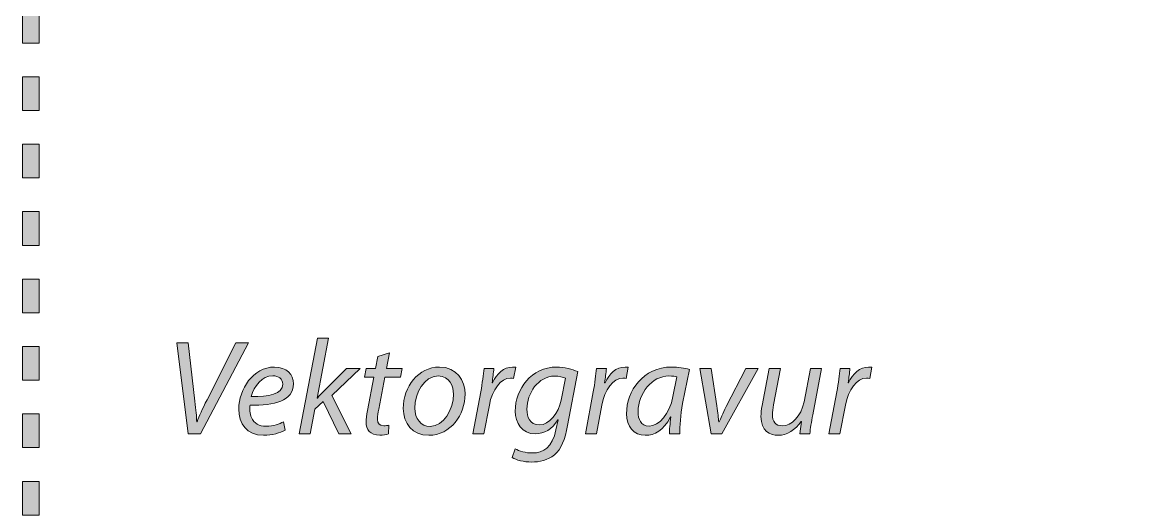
# Model space of a CAD drawing. Header units: inches. Extents: x 0 to 395, y 0 to 191.
# Drawn here: x 197.7 to 244.42, y 95.62 to 116.02 of the extents above; entities that cross this region are included whole.
import ezdxf

# ---------------------------------------------------------------- set-up
doc = ezdxf.new("R2010")
doc.units = ezdxf.units.IN
doc.header["$MEASUREMENT"] = 0
doc.layers.add('Template', color=7, linetype='Continuous')

# ---------------------------------------------------------------- blocks, each defined once
blk = doc.blocks.new('block 12')
at = {"layer": 'Template', "true_color": 0xf6921e}
h = blk.add_hatch(color=30, dxfattribs=at)
h.dxf.hatch_style = 2
edge = h.paths.add_edge_path()
edge.add_spline(control_points=[(209.288, 98.798), (209.288, 98.798), (210.051, 102.808), (210.051, 102.808), (210.051, 102.808), (210.519, 102.808), (210.519, 102.808), (210.519, 102.808), (210.039, 100.295), (210.039, 100.295), (210.039, 100.295), (210.051, 100.295), (210.051, 100.295), (210.129, 100.391), (210.231, 100.498), (210.304, 100.572), (210.304, 100.572), (211.265, 101.531), (211.265, 101.531), (211.265, 101.531), (211.846, 101.531), (211.846, 101.531), (211.846, 101.531), (210.655, 100.408), (210.655, 100.408), (210.655, 100.408), (211.468, 98.798), (211.468, 98.798), (211.468, 98.798), (210.954, 98.798), (210.954, 98.798), (210.954, 98.798), (210.293, 100.148), (210.293, 100.148), (210.293, 100.148), (209.949, 99.837), (209.949, 99.837), (209.949, 99.837), (209.751, 98.798), (209.751, 98.798), (209.751, 98.798), (209.288, 98.798), (209.288, 98.798)], knot_values=[0, 0, 0, 0, 1, 1, 1, 2, 2, 2, 3, 3, 3, 4, 4, 4, 5, 5, 5, 6, 6, 6, 7, 7, 7, 8, 8, 8, 9, 9, 9, 10, 10, 10, 11, 11, 11, 12, 12, 12, 13, 13, 13, 14, 14, 14, 14], degree=3, periodic=1)
h = blk.add_hatch(color=30, dxfattribs=at)
h.dxf.hatch_style = 2
edge = h.paths.add_edge_path()
edge.add_spline(control_points=[(204.643, 98.798), (204.643, 98.798), (204.174, 102.604), (204.174, 102.604), (204.174, 102.604), (204.649, 102.604), (204.649, 102.604), (204.649, 102.604), (204.925, 100.165), (204.925, 100.165), (204.97, 99.775), (204.993, 99.555), (204.999, 99.307), (204.999, 99.307), (205.016, 99.307), (205.016, 99.307), (205.112, 99.544), (205.224, 99.826), (205.433, 100.227), (205.433, 100.227), (206.642, 102.604), (206.642, 102.604), (206.642, 102.604), (207.161, 102.604), (207.161, 102.604), (207.161, 102.604), (205.157, 98.798), (205.157, 98.798), (205.157, 98.798), (204.643, 98.798), (204.643, 98.798)], knot_values=[0, 0, 0, 0, 1, 1, 1, 2, 2, 2, 3, 3, 3, 4, 4, 4, 5, 5, 5, 6, 6, 6, 7, 7, 7, 8, 8, 8, 9, 9, 9, 10, 10, 10, 10], degree=3, periodic=1)
h = blk.add_hatch(color=30, dxfattribs=at)
h.dxf.hatch_style = 2
edge = h.paths.add_edge_path()
edge.add_spline(control_points=[(213.07, 102.186), (213.07, 102.186), (212.946, 101.531), (212.946, 101.531), (212.946, 101.531), (213.601, 101.531), (213.601, 101.531), (213.601, 101.531), (213.527, 101.165), (213.527, 101.165), (213.527, 101.165), (212.872, 101.165), (212.872, 101.165), (212.872, 101.165), (212.624, 99.837), (212.624, 99.837), (212.59, 99.685), (212.568, 99.544), (212.568, 99.403), (212.568, 99.239), (212.646, 99.137), (212.827, 99.137), (212.912, 99.137), (212.985, 99.143), (213.047, 99.16), (213.047, 99.16), (213.025, 98.793), (213.025, 98.793), (212.94, 98.759), (212.799, 98.742), (212.663, 98.742), (212.251, 98.742), (212.088, 98.99), (212.088, 99.273), (212.088, 99.431), (212.11, 99.583), (212.15, 99.781), (212.15, 99.781), (212.415, 101.165), (212.415, 101.165), (212.415, 101.165), (212.025, 101.165), (212.025, 101.165), (212.025, 101.165), (212.093, 101.531), (212.093, 101.531), (212.093, 101.531), (212.483, 101.531), (212.483, 101.531), (212.483, 101.531), (212.579, 102.04), (212.579, 102.04), (212.579, 102.04), (213.07, 102.186), (213.07, 102.186)], knot_values=[0, 0, 0, 0, 1, 1, 1, 2, 2, 2, 3, 3, 3, 4, 4, 4, 5, 5, 5, 6, 6, 6, 7, 7, 7, 8, 8, 8, 9, 9, 9, 10, 10, 10, 11, 11, 11, 12, 12, 12, 13, 13, 13, 14, 14, 14, 15, 15, 15, 16, 16, 16, 17, 17, 17, 18, 18, 18, 18], degree=3, periodic=1)
h = blk.add_hatch(color=30, dxfattribs=at)
h.dxf.hatch_style = 2
edge = h.paths.add_edge_path()
edge.add_spline(control_points=[(208.702, 98.951), (208.499, 98.838), (208.165, 98.736), (207.799, 98.736), (207.076, 98.736), (206.759, 99.233), (206.759, 99.837), (206.759, 100.662), (207.369, 101.593), (208.25, 101.593), (208.77, 101.593), (209.052, 101.283), (209.052, 100.888), (209.052, 100.171), (208.245, 99.984), (207.234, 100.001), (207.211, 99.883), (207.228, 99.628), (207.29, 99.482), (207.397, 99.233), (207.618, 99.115), (207.9, 99.115), (208.222, 99.115), (208.465, 99.211), (208.634, 99.301), (208.634, 99.301), (208.702, 98.951), (208.702, 98.951)], knot_values=[0, 0, 0, 0, 1, 1, 1, 2, 2, 2, 3, 3, 3, 4, 4, 4, 5, 5, 5, 6, 6, 6, 7, 7, 7, 8, 8, 8, 9, 9, 9, 9], degree=3, periodic=1)
edge = h.paths.add_edge_path()
edge.add_spline(control_points=[(208.182, 101.227), (207.736, 101.227), (207.403, 100.792), (207.284, 100.363), (208.024, 100.351), (208.6, 100.453), (208.6, 100.882), (208.6, 101.102), (208.431, 101.227), (208.182, 101.227)], knot_values=[0, 0, 0, 0, 1, 1, 1, 2, 2, 2, 3, 3, 3, 3], degree=3, periodic=1)
h = blk.add_hatch(color=30, dxfattribs=at)
h.dxf.hatch_style = 2
edge = h.paths.add_edge_path()
edge.add_spline(control_points=[(216.232, 100.459), (216.232, 99.611), (215.633, 98.736), (214.712, 98.736), (214.029, 98.736), (213.646, 99.245), (213.646, 99.86), (213.646, 100.764), (214.272, 101.593), (215.159, 101.593), (215.899, 101.593), (216.232, 101.035), (216.232, 100.459)], knot_values=[0, 0, 0, 0, 1, 1, 1, 2, 2, 2, 3, 3, 3, 4, 4, 4, 4], degree=3, periodic=1)
edge = h.paths.add_edge_path()
edge.add_spline(control_points=[(214.131, 99.877), (214.131, 99.431), (214.379, 99.109), (214.775, 99.109), (215.328, 99.109), (215.746, 99.821), (215.746, 100.459), (215.746, 100.775), (215.599, 101.221), (215.108, 101.221), (214.521, 101.221), (214.131, 100.504), (214.131, 99.877)], knot_values=[0, 0, 0, 0, 1, 1, 1, 2, 2, 2, 3, 3, 3, 4, 4, 4, 4], degree=3, periodic=1)
h = blk.add_hatch(color=30, dxfattribs=at)
h.dxf.hatch_style = 2
edge = h.paths.add_edge_path()
edge.add_spline(control_points=[(216.558, 98.798), (216.558, 98.798), (216.891, 100.56), (216.891, 100.56), (216.953, 100.916), (216.998, 101.277), (217.027, 101.531), (217.027, 101.531), (217.439, 101.531), (217.439, 101.531), (217.416, 101.34), (217.393, 101.147), (217.365, 100.939), (217.365, 100.939), (217.382, 100.939), (217.382, 100.939), (217.557, 101.311), (217.851, 101.593), (218.218, 101.593), (218.263, 101.593), (218.314, 101.588), (218.354, 101.582), (218.354, 101.582), (218.263, 101.119), (218.263, 101.119), (218.229, 101.125), (218.184, 101.13), (218.133, 101.13), (217.727, 101.13), (217.365, 100.639), (217.247, 100.001), (217.247, 100.001), (217.021, 98.798), (217.021, 98.798), (217.021, 98.798), (216.558, 98.798), (216.558, 98.798)], knot_values=[0, 0, 0, 0, 1, 1, 1, 2, 2, 2, 3, 3, 3, 4, 4, 4, 5, 5, 5, 6, 6, 6, 7, 7, 7, 8, 8, 8, 9, 9, 9, 10, 10, 10, 11, 11, 11, 12, 12, 12, 12], degree=3, periodic=1)
h = blk.add_hatch(color=30, dxfattribs=at)
h.dxf.hatch_style = 2
edge = h.paths.add_edge_path()
edge.add_spline(control_points=[(218.33, 98.177), (218.494, 98.07), (218.77, 97.997), (219.053, 97.997), (219.516, 97.997), (219.877, 98.228), (220.036, 98.968), (220.036, 98.968), (220.126, 99.38), (220.126, 99.38), (220.126, 99.38), (220.114, 99.38), (220.114, 99.38), (219.872, 98.99), (219.538, 98.798), (219.166, 98.798), (218.612, 98.798), (218.33, 99.261), (218.33, 99.747), (218.33, 100.673), (219.008, 101.593), (220.064, 101.593), (220.38, 101.593), (220.73, 101.503), (220.945, 101.402), (220.945, 101.402), (220.521, 99.143), (220.521, 99.143), (220.414, 98.561), (220.256, 98.166), (219.973, 97.918), (219.696, 97.686), (219.33, 97.618), (219.019, 97.618), (218.686, 97.618), (218.37, 97.697), (218.2, 97.81), (218.2, 97.81), (218.33, 98.177), (218.33, 98.177)], knot_values=[0, 0, 0, 0, 1, 1, 1, 2, 2, 2, 3, 3, 3, 4, 4, 4, 5, 5, 5, 6, 6, 6, 7, 7, 7, 8, 8, 8, 9, 9, 9, 10, 10, 10, 11, 11, 11, 12, 12, 12, 13, 13, 13, 13], degree=3, periodic=1)
edge = h.paths.add_edge_path()
edge.add_spline(control_points=[(220.431, 101.125), (220.34, 101.165), (220.171, 101.215), (219.979, 101.215), (219.296, 101.215), (218.821, 100.498), (218.821, 99.826), (218.816, 99.521), (218.929, 99.171), (219.346, 99.171), (219.747, 99.171), (220.154, 99.679), (220.256, 100.21), (220.256, 100.21), (220.431, 101.125), (220.431, 101.125)], knot_values=[0, 0, 0, 0, 1, 1, 1, 2, 2, 2, 3, 3, 3, 4, 4, 4, 5, 5, 5, 5], degree=3, periodic=1)
h = blk.add_hatch(color=30, dxfattribs=at)
h.dxf.hatch_style = 2
edge = h.paths.add_edge_path()
edge.add_spline(control_points=[(221.265, 98.798), (221.265, 98.798), (221.598, 100.56), (221.598, 100.56), (221.661, 100.916), (221.706, 101.277), (221.734, 101.531), (221.734, 101.531), (222.146, 101.531), (222.146, 101.531), (222.124, 101.34), (222.101, 101.147), (222.073, 100.939), (222.073, 100.939), (222.089, 100.939), (222.089, 100.939), (222.264, 101.311), (222.558, 101.593), (222.925, 101.593), (222.97, 101.593), (223.021, 101.588), (223.061, 101.582), (223.061, 101.582), (222.97, 101.119), (222.97, 101.119), (222.937, 101.125), (222.891, 101.13), (222.84, 101.13), (222.434, 101.13), (222.073, 100.639), (221.954, 100.001), (221.954, 100.001), (221.728, 98.798), (221.728, 98.798), (221.728, 98.798), (221.265, 98.798), (221.265, 98.798)], knot_values=[0, 0, 0, 0, 1, 1, 1, 2, 2, 2, 3, 3, 3, 4, 4, 4, 5, 5, 5, 6, 6, 6, 7, 7, 7, 8, 8, 8, 9, 9, 9, 10, 10, 10, 11, 11, 11, 12, 12, 12, 12], degree=3, periodic=1)
h = blk.add_hatch(color=30, dxfattribs=at)
h.dxf.hatch_style = 2
edge = h.paths.add_edge_path()
edge.add_spline(control_points=[(224.782, 98.798), (224.782, 98.962), (224.81, 99.222), (224.844, 99.504), (224.844, 99.504), (224.833, 99.504), (224.833, 99.504), (224.54, 98.934), (224.161, 98.736), (223.771, 98.736), (223.286, 98.736), (222.987, 99.12), (222.987, 99.64), (222.987, 100.594), (223.687, 101.593), (224.878, 101.593), (225.144, 101.593), (225.426, 101.548), (225.618, 101.492), (225.618, 101.492), (225.336, 100.063), (225.336, 100.063), (225.245, 99.589), (225.211, 99.103), (225.223, 98.798), (225.223, 98.798), (224.782, 98.798), (224.782, 98.798)], knot_values=[0, 0, 0, 0, 1, 1, 1, 2, 2, 2, 3, 3, 3, 4, 4, 4, 5, 5, 5, 6, 6, 6, 7, 7, 7, 8, 8, 8, 9, 9, 9, 9], degree=3, periodic=1)
edge = h.paths.add_edge_path()
edge.add_spline(control_points=[(225.087, 101.181), (225.025, 101.204), (224.923, 101.221), (224.765, 101.221), (224.054, 101.221), (223.472, 100.487), (223.472, 99.724), (223.472, 99.42), (223.579, 99.12), (223.941, 99.12), (224.331, 99.12), (224.794, 99.628), (224.929, 100.357), (224.929, 100.357), (225.087, 101.181), (225.087, 101.181)], knot_values=[0, 0, 0, 0, 1, 1, 1, 2, 2, 2, 3, 3, 3, 4, 4, 4, 5, 5, 5, 5], degree=3, periodic=1)
h = blk.add_hatch(color=30, dxfattribs=at)
h.dxf.hatch_style = 2
edge = h.paths.add_edge_path()
edge.add_spline(control_points=[(226.526, 101.531), (226.526, 101.531), (226.763, 99.973), (226.763, 99.973), (226.802, 99.662), (226.842, 99.453), (226.847, 99.301), (226.847, 99.301), (226.865, 99.301), (226.865, 99.301), (226.927, 99.448), (227, 99.628), (227.158, 99.939), (227.158, 99.939), (227.988, 101.531), (227.988, 101.531), (227.988, 101.531), (228.502, 101.531), (228.502, 101.531), (228.502, 101.531), (226.983, 98.798), (226.983, 98.798), (226.983, 98.798), (226.526, 98.798), (226.526, 98.798), (226.526, 98.798), (226.051, 101.531), (226.051, 101.531), (226.051, 101.531), (226.526, 101.531), (226.526, 101.531)], knot_values=[0, 0, 0, 0, 1, 1, 1, 2, 2, 2, 3, 3, 3, 4, 4, 4, 5, 5, 5, 6, 6, 6, 7, 7, 7, 8, 8, 8, 9, 9, 9, 10, 10, 10, 10], degree=3, periodic=1)
h = blk.add_hatch(color=30, dxfattribs=at)
h.dxf.hatch_style = 2
edge = h.paths.add_edge_path()
edge.add_spline(control_points=[(231.149, 101.531), (231.149, 101.531), (230.782, 99.595), (230.782, 99.595), (230.72, 99.29), (230.686, 99.024), (230.658, 98.798), (230.658, 98.798), (230.24, 98.798), (230.24, 98.798), (230.24, 98.798), (230.308, 99.312), (230.308, 99.312), (230.308, 99.312), (230.297, 99.312), (230.297, 99.312), (230.054, 98.957), (229.698, 98.736), (229.337, 98.736), (228.987, 98.736), (228.614, 98.906), (228.614, 99.527), (228.614, 99.657), (228.631, 99.809), (228.665, 99.99), (228.665, 99.99), (228.964, 101.531), (228.964, 101.531), (228.964, 101.531), (229.427, 101.531), (229.427, 101.531), (229.427, 101.531), (229.139, 100.007), (229.139, 100.007), (229.111, 99.854), (229.094, 99.724), (229.094, 99.606), (229.094, 99.323), (229.207, 99.132), (229.529, 99.132), (229.868, 99.132), (230.303, 99.533), (230.416, 100.131), (230.416, 100.131), (230.681, 101.531), (230.681, 101.531), (230.681, 101.531), (231.149, 101.531), (231.149, 101.531)], knot_values=[0, 0, 0, 0, 1, 1, 1, 2, 2, 2, 3, 3, 3, 4, 4, 4, 5, 5, 5, 6, 6, 6, 7, 7, 7, 8, 8, 8, 9, 9, 9, 10, 10, 10, 11, 11, 11, 12, 12, 12, 13, 13, 13, 14, 14, 14, 15, 15, 15, 16, 16, 16, 16], degree=3, periodic=1)
h = blk.add_hatch(color=30, dxfattribs=at)
h.dxf.hatch_style = 2
edge = h.paths.add_edge_path()
edge.add_spline(control_points=[(231.459, 98.798), (231.459, 98.798), (231.792, 100.56), (231.792, 100.56), (231.854, 100.916), (231.899, 101.277), (231.928, 101.531), (231.928, 101.531), (232.34, 101.531), (232.34, 101.531), (232.317, 101.34), (232.295, 101.147), (232.266, 100.939), (232.266, 100.939), (232.283, 100.939), (232.283, 100.939), (232.458, 101.311), (232.752, 101.593), (233.119, 101.593), (233.164, 101.593), (233.215, 101.588), (233.255, 101.582), (233.255, 101.582), (233.164, 101.119), (233.164, 101.119), (233.13, 101.125), (233.085, 101.13), (233.034, 101.13), (232.628, 101.13), (232.266, 100.639), (232.148, 100.001), (232.148, 100.001), (231.922, 98.798), (231.922, 98.798), (231.922, 98.798), (231.459, 98.798), (231.459, 98.798)], knot_values=[0, 0, 0, 0, 1, 1, 1, 2, 2, 2, 3, 3, 3, 4, 4, 4, 5, 5, 5, 6, 6, 6, 7, 7, 7, 8, 8, 8, 9, 9, 9, 10, 10, 10, 11, 11, 11, 12, 12, 12, 12], degree=3, periodic=1)
at = {"layer": 'Template', "lineweight": 0}
for points, knots in [([(209.288, 98.798), (209.288, 98.798), (210.051, 102.808), (210.051, 102.808), (210.051, 102.808), (210.519, 102.808), (210.519, 102.808), (210.519, 102.808), (210.039, 100.295), (210.039, 100.295), (210.039, 100.295), (210.051, 100.295), (210.051, 100.295), (210.129, 100.391), (210.231, 100.498), (210.304, 100.572), (210.304, 100.572), (211.265, 101.531), (211.265, 101.531), (211.265, 101.531), (211.846, 101.531), (211.846, 101.531), (211.846, 101.531), (210.655, 100.408), (210.655, 100.408), (210.655, 100.408), (211.468, 98.798), (211.468, 98.798), (211.468, 98.798), (210.954, 98.798), (210.954, 98.798), (210.954, 98.798), (210.293, 100.148), (210.293, 100.148), (210.293, 100.148), (209.949, 99.837), (209.949, 99.837), (209.949, 99.837), (209.751, 98.798), (209.751, 98.798), (209.751, 98.798), (209.288, 98.798), (209.288, 98.798)], [0, 0, 0, 0, 1, 1, 1, 2, 2, 2, 3, 3, 3, 4, 4, 4, 5, 5, 5, 6, 6, 6, 7, 7, 7, 8, 8, 8, 9, 9, 9, 10, 10, 10, 11, 11, 11, 12, 12, 12, 13, 13, 13, 14, 14, 14, 14]), ([(204.643, 98.798), (204.643, 98.798), (204.174, 102.604), (204.174, 102.604), (204.174, 102.604), (204.649, 102.604), (204.649, 102.604), (204.649, 102.604), (204.925, 100.165), (204.925, 100.165), (204.97, 99.775), (204.993, 99.555), (204.999, 99.307), (204.999, 99.307), (205.016, 99.307), (205.016, 99.307), (205.112, 99.544), (205.224, 99.826), (205.433, 100.227), (205.433, 100.227), (206.642, 102.604), (206.642, 102.604), (206.642, 102.604), (207.161, 102.604), (207.161, 102.604), (207.161, 102.604), (205.157, 98.798), (205.157, 98.798), (205.157, 98.798), (204.643, 98.798), (204.643, 98.798)], [0, 0, 0, 0, 1, 1, 1, 2, 2, 2, 3, 3, 3, 4, 4, 4, 5, 5, 5, 6, 6, 6, 7, 7, 7, 8, 8, 8, 9, 9, 9, 10, 10, 10, 10]), ([(213.07, 102.186), (213.07, 102.186), (212.946, 101.531), (212.946, 101.531), (212.946, 101.531), (213.601, 101.531), (213.601, 101.531), (213.601, 101.531), (213.527, 101.165), (213.527, 101.165), (213.527, 101.165), (212.872, 101.165), (212.872, 101.165), (212.872, 101.165), (212.624, 99.837), (212.624, 99.837), (212.59, 99.685), (212.568, 99.544), (212.568, 99.403), (212.568, 99.239), (212.646, 99.137), (212.827, 99.137), (212.912, 99.137), (212.985, 99.143), (213.047, 99.16), (213.047, 99.16), (213.025, 98.793), (213.025, 98.793), (212.94, 98.759), (212.799, 98.742), (212.663, 98.742), (212.251, 98.742), (212.088, 98.99), (212.088, 99.273), (212.088, 99.431), (212.11, 99.583), (212.15, 99.781), (212.15, 99.781), (212.415, 101.165), (212.415, 101.165), (212.415, 101.165), (212.025, 101.165), (212.025, 101.165), (212.025, 101.165), (212.093, 101.531), (212.093, 101.531), (212.093, 101.531), (212.483, 101.531), (212.483, 101.531), (212.483, 101.531), (212.579, 102.04), (212.579, 102.04), (212.579, 102.04), (213.07, 102.186), (213.07, 102.186)], [0, 0, 0, 0, 1, 1, 1, 2, 2, 2, 3, 3, 3, 4, 4, 4, 5, 5, 5, 6, 6, 6, 7, 7, 7, 8, 8, 8, 9, 9, 9, 10, 10, 10, 11, 11, 11, 12, 12, 12, 13, 13, 13, 14, 14, 14, 15, 15, 15, 16, 16, 16, 17, 17, 17, 18, 18, 18, 18]), ([(208.702, 98.951), (208.499, 98.838), (208.165, 98.736), (207.799, 98.736), (207.076, 98.736), (206.759, 99.233), (206.759, 99.837), (206.759, 100.662), (207.369, 101.593), (208.25, 101.593), (208.77, 101.593), (209.052, 101.283), (209.052, 100.888), (209.052, 100.171), (208.245, 99.984), (207.234, 100.001), (207.211, 99.883), (207.228, 99.628), (207.29, 99.482), (207.397, 99.233), (207.618, 99.115), (207.9, 99.115), (208.222, 99.115), (208.465, 99.211), (208.634, 99.301), (208.634, 99.301), (208.702, 98.951), (208.702, 98.951)], [0, 0, 0, 0, 1, 1, 1, 2, 2, 2, 3, 3, 3, 4, 4, 4, 5, 5, 5, 6, 6, 6, 7, 7, 7, 8, 8, 8, 9, 9, 9, 9]), ([(216.232, 100.459), (216.232, 99.611), (215.633, 98.736), (214.712, 98.736), (214.029, 98.736), (213.646, 99.245), (213.646, 99.86), (213.646, 100.764), (214.272, 101.593), (215.159, 101.593), (215.899, 101.593), (216.232, 101.035), (216.232, 100.459)], [0, 0, 0, 0, 1, 1, 1, 2, 2, 2, 3, 3, 3, 4, 4, 4, 4]), ([(216.558, 98.798), (216.558, 98.798), (216.891, 100.56), (216.891, 100.56), (216.953, 100.916), (216.998, 101.277), (217.027, 101.531), (217.027, 101.531), (217.439, 101.531), (217.439, 101.531), (217.416, 101.34), (217.393, 101.147), (217.365, 100.939), (217.365, 100.939), (217.382, 100.939), (217.382, 100.939), (217.557, 101.311), (217.851, 101.593), (218.218, 101.593), (218.263, 101.593), (218.314, 101.588), (218.354, 101.582), (218.354, 101.582), (218.263, 101.119), (218.263, 101.119), (218.229, 101.125), (218.184, 101.13), (218.133, 101.13), (217.727, 101.13), (217.365, 100.639), (217.247, 100.001), (217.247, 100.001), (217.021, 98.798), (217.021, 98.798), (217.021, 98.798), (216.558, 98.798), (216.558, 98.798)], [0, 0, 0, 0, 1, 1, 1, 2, 2, 2, 3, 3, 3, 4, 4, 4, 5, 5, 5, 6, 6, 6, 7, 7, 7, 8, 8, 8, 9, 9, 9, 10, 10, 10, 11, 11, 11, 12, 12, 12, 12]), ([(218.33, 98.177), (218.494, 98.07), (218.77, 97.997), (219.053, 97.997), (219.516, 97.997), (219.877, 98.228), (220.036, 98.968), (220.036, 98.968), (220.126, 99.38), (220.126, 99.38), (220.126, 99.38), (220.114, 99.38), (220.114, 99.38), (219.872, 98.99), (219.538, 98.798), (219.166, 98.798), (218.612, 98.798), (218.33, 99.261), (218.33, 99.747), (218.33, 100.673), (219.008, 101.593), (220.064, 101.593), (220.38, 101.593), (220.73, 101.503), (220.945, 101.402), (220.945, 101.402), (220.521, 99.143), (220.521, 99.143), (220.414, 98.561), (220.256, 98.166), (219.973, 97.918), (219.696, 97.686), (219.33, 97.618), (219.019, 97.618), (218.686, 97.618), (218.37, 97.697), (218.2, 97.81), (218.2, 97.81), (218.33, 98.177), (218.33, 98.177)], [0, 0, 0, 0, 1, 1, 1, 2, 2, 2, 3, 3, 3, 4, 4, 4, 5, 5, 5, 6, 6, 6, 7, 7, 7, 8, 8, 8, 9, 9, 9, 10, 10, 10, 11, 11, 11, 12, 12, 12, 13, 13, 13, 13]), ([(221.265, 98.798), (221.265, 98.798), (221.598, 100.56), (221.598, 100.56), (221.661, 100.916), (221.706, 101.277), (221.734, 101.531), (221.734, 101.531), (222.146, 101.531), (222.146, 101.531), (222.124, 101.34), (222.101, 101.147), (222.073, 100.939), (222.073, 100.939), (222.089, 100.939), (222.089, 100.939), (222.264, 101.311), (222.558, 101.593), (222.925, 101.593), (222.97, 101.593), (223.021, 101.588), (223.061, 101.582), (223.061, 101.582), (222.97, 101.119), (222.97, 101.119), (222.937, 101.125), (222.891, 101.13), (222.84, 101.13), (222.434, 101.13), (222.073, 100.639), (221.954, 100.001), (221.954, 100.001), (221.728, 98.798), (221.728, 98.798), (221.728, 98.798), (221.265, 98.798), (221.265, 98.798)], [0, 0, 0, 0, 1, 1, 1, 2, 2, 2, 3, 3, 3, 4, 4, 4, 5, 5, 5, 6, 6, 6, 7, 7, 7, 8, 8, 8, 9, 9, 9, 10, 10, 10, 11, 11, 11, 12, 12, 12, 12]), ([(224.782, 98.798), (224.782, 98.962), (224.81, 99.222), (224.844, 99.504), (224.844, 99.504), (224.833, 99.504), (224.833, 99.504), (224.54, 98.934), (224.161, 98.736), (223.771, 98.736), (223.286, 98.736), (222.987, 99.12), (222.987, 99.64), (222.987, 100.594), (223.687, 101.593), (224.878, 101.593), (225.144, 101.593), (225.426, 101.548), (225.618, 101.492), (225.618, 101.492), (225.336, 100.063), (225.336, 100.063), (225.245, 99.589), (225.211, 99.103), (225.223, 98.798), (225.223, 98.798), (224.782, 98.798), (224.782, 98.798)], [0, 0, 0, 0, 1, 1, 1, 2, 2, 2, 3, 3, 3, 4, 4, 4, 5, 5, 5, 6, 6, 6, 7, 7, 7, 8, 8, 8, 9, 9, 9, 9]), ([(226.526, 101.531), (226.526, 101.531), (226.763, 99.973), (226.763, 99.973), (226.802, 99.662), (226.842, 99.453), (226.847, 99.301), (226.847, 99.301), (226.865, 99.301), (226.865, 99.301), (226.927, 99.448), (227, 99.628), (227.158, 99.939), (227.158, 99.939), (227.988, 101.531), (227.988, 101.531), (227.988, 101.531), (228.502, 101.531), (228.502, 101.531), (228.502, 101.531), (226.983, 98.798), (226.983, 98.798), (226.983, 98.798), (226.526, 98.798), (226.526, 98.798), (226.526, 98.798), (226.051, 101.531), (226.051, 101.531), (226.051, 101.531), (226.526, 101.531), (226.526, 101.531)], [0, 0, 0, 0, 1, 1, 1, 2, 2, 2, 3, 3, 3, 4, 4, 4, 5, 5, 5, 6, 6, 6, 7, 7, 7, 8, 8, 8, 9, 9, 9, 10, 10, 10, 10]), ([(231.149, 101.531), (231.149, 101.531), (230.782, 99.595), (230.782, 99.595), (230.72, 99.29), (230.686, 99.024), (230.658, 98.798), (230.658, 98.798), (230.24, 98.798), (230.24, 98.798), (230.24, 98.798), (230.308, 99.312), (230.308, 99.312), (230.308, 99.312), (230.297, 99.312), (230.297, 99.312), (230.054, 98.957), (229.698, 98.736), (229.337, 98.736), (228.987, 98.736), (228.614, 98.906), (228.614, 99.527), (228.614, 99.657), (228.631, 99.809), (228.665, 99.99), (228.665, 99.99), (228.964, 101.531), (228.964, 101.531), (228.964, 101.531), (229.427, 101.531), (229.427, 101.531), (229.427, 101.531), (229.139, 100.007), (229.139, 100.007), (229.111, 99.854), (229.094, 99.724), (229.094, 99.606), (229.094, 99.323), (229.207, 99.132), (229.529, 99.132), (229.868, 99.132), (230.303, 99.533), (230.416, 100.131), (230.416, 100.131), (230.681, 101.531), (230.681, 101.531), (230.681, 101.531), (231.149, 101.531), (231.149, 101.531)], [0, 0, 0, 0, 1, 1, 1, 2, 2, 2, 3, 3, 3, 4, 4, 4, 5, 5, 5, 6, 6, 6, 7, 7, 7, 8, 8, 8, 9, 9, 9, 10, 10, 10, 11, 11, 11, 12, 12, 12, 13, 13, 13, 14, 14, 14, 15, 15, 15, 16, 16, 16, 16]), ([(231.459, 98.798), (231.459, 98.798), (231.792, 100.56), (231.792, 100.56), (231.854, 100.916), (231.899, 101.277), (231.928, 101.531), (231.928, 101.531), (232.34, 101.531), (232.34, 101.531), (232.317, 101.34), (232.295, 101.147), (232.266, 100.939), (232.266, 100.939), (232.283, 100.939), (232.283, 100.939), (232.458, 101.311), (232.752, 101.593), (233.119, 101.593), (233.164, 101.593), (233.215, 101.588), (233.255, 101.582), (233.255, 101.582), (233.164, 101.119), (233.164, 101.119), (233.13, 101.125), (233.085, 101.13), (233.034, 101.13), (232.628, 101.13), (232.266, 100.639), (232.148, 100.001), (232.148, 100.001), (231.922, 98.798), (231.922, 98.798), (231.922, 98.798), (231.459, 98.798), (231.459, 98.798)], [0, 0, 0, 0, 1, 1, 1, 2, 2, 2, 3, 3, 3, 4, 4, 4, 5, 5, 5, 6, 6, 6, 7, 7, 7, 8, 8, 8, 9, 9, 9, 10, 10, 10, 11, 11, 11, 12, 12, 12, 12]), ([(208.182, 101.227), (207.736, 101.227), (207.403, 100.792), (207.284, 100.363), (208.024, 100.351), (208.6, 100.453), (208.6, 100.882), (208.6, 101.102), (208.431, 101.227), (208.182, 101.227)], [0, 0, 0, 0, 1, 1, 1, 2, 2, 2, 3, 3, 3, 3]), ([(214.131, 99.877), (214.131, 99.431), (214.379, 99.109), (214.775, 99.109), (215.328, 99.109), (215.746, 99.821), (215.746, 100.459), (215.746, 100.775), (215.599, 101.221), (215.108, 101.221), (214.521, 101.221), (214.131, 100.504), (214.131, 99.877)], [0, 0, 0, 0, 1, 1, 1, 2, 2, 2, 3, 3, 3, 4, 4, 4, 4]), ([(220.431, 101.125), (220.34, 101.165), (220.171, 101.215), (219.979, 101.215), (219.296, 101.215), (218.821, 100.498), (218.821, 99.826), (218.816, 99.521), (218.929, 99.171), (219.346, 99.171), (219.747, 99.171), (220.154, 99.679), (220.256, 100.21), (220.256, 100.21), (220.431, 101.125), (220.431, 101.125)], [0, 0, 0, 0, 1, 1, 1, 2, 2, 2, 3, 3, 3, 4, 4, 4, 5, 5, 5, 5]), ([(225.087, 101.181), (225.025, 101.204), (224.923, 101.221), (224.765, 101.221), (224.054, 101.221), (223.472, 100.487), (223.472, 99.724), (223.472, 99.42), (223.579, 99.12), (223.941, 99.12), (224.331, 99.12), (224.794, 99.628), (224.929, 100.357), (224.929, 100.357), (225.087, 101.181), (225.087, 101.181)], [0, 0, 0, 0, 1, 1, 1, 2, 2, 2, 3, 3, 3, 4, 4, 4, 5, 5, 5, 5])]:
    blk.add_open_spline(points, degree=3, knots=knots, dxfattribs=at)
blk = doc.blocks.new('block 9')
at = {"layer": 'Template'}
blk.add_blockref('block 12', (0, 0), dxfattribs=at)
blk = doc.blocks.new('block 33')
at = {"layer": 'Template', "true_color": 0xf6921e}
h = blk.add_hatch(color=30, dxfattribs=at)
h.dxf.hatch_style = 2
h.paths.add_polyline_path([(320.469, -0.205), (318.705, -0.205), (318.705, 0.5), (319.764, 0.5), (319.764, 0.853), (320.469, 0.853)])
h.paths.add_polyline_path([(317.294, -0.205), (315.883, -0.205), (315.883, 0.5), (317.294, 0.5)])
h.paths.add_polyline_path([(314.472, -0.205), (313.061, -0.205), (313.061, 0.5), (314.472, 0.5)])
h.paths.add_polyline_path([(311.65, -0.205), (310.239, -0.205), (310.239, 0.5), (311.65, 0.5)])
h.paths.add_polyline_path([(308.828, -0.205), (307.417, -0.205), (307.417, 0.5), (308.828, 0.5)])
h.paths.add_polyline_path([(306.005, -0.205), (304.594, -0.205), (304.594, 0.5), (306.005, 0.5)])
h.paths.add_polyline_path([(303.183, -0.205), (301.772, -0.205), (301.772, 0.5), (303.183, 0.5)])
h.paths.add_polyline_path([(300.361, -0.205), (298.95, -0.205), (298.95, 0.5), (300.361, 0.5)])
h.paths.add_polyline_path([(297.539, -0.205), (296.128, -0.205), (296.128, 0.5), (297.539, 0.5)])
h.paths.add_polyline_path([(294.717, -0.205), (293.305, -0.205), (293.305, 0.5), (294.717, 0.5)])
h.paths.add_polyline_path([(291.894, -0.205), (290.483, -0.205), (290.483, 0.5), (291.894, 0.5)])
h.paths.add_polyline_path([(289.072, -0.205), (287.661, -0.205), (287.661, 0.5), (289.072, 0.5)])
h.paths.add_polyline_path([(286.25, -0.205), (284.839, -0.205), (284.839, 0.5), (286.25, 0.5)])
h.paths.add_polyline_path([(283.428, -0.205), (282.017, -0.205), (282.017, 0.5), (283.428, 0.5)])
h.paths.add_polyline_path([(280.605, -0.205), (279.194, -0.205), (279.194, 0.5), (280.605, 0.5)])
h.paths.add_polyline_path([(277.783, -0.205), (276.372, -0.205), (276.372, 0.5), (277.783, 0.5)])
h.paths.add_polyline_path([(274.961, -0.205), (273.55, -0.205), (273.55, 0.5), (274.961, 0.5)])
h.paths.add_polyline_path([(272.139, -0.205), (270.728, -0.205), (270.728, 0.5), (272.139, 0.5)])
h.paths.add_polyline_path([(269.317, -0.205), (267.905, -0.205), (267.905, 0.5), (269.317, 0.5)])
h.paths.add_polyline_path([(266.494, -0.205), (265.083, -0.205), (265.083, 0.5), (266.494, 0.5)])
h.paths.add_polyline_path([(263.672, -0.205), (262.261, -0.205), (262.261, 0.5), (263.672, 0.5)])
h.paths.add_polyline_path([(260.85, -0.205), (259.439, -0.205), (259.439, 0.5), (260.85, 0.5)])
h.paths.add_polyline_path([(258.028, -0.205), (256.617, -0.205), (256.617, 0.5), (258.028, 0.5)])
h.paths.add_polyline_path([(255.205, -0.205), (253.794, -0.205), (253.794, 0.5), (255.205, 0.5)])
h.paths.add_polyline_path([(252.383, -0.205), (250.972, -0.205), (250.972, 0.5), (252.383, 0.5)])
h.paths.add_polyline_path([(249.561, -0.205), (248.15, -0.205), (248.15, 0.5), (249.561, 0.5)])
h.paths.add_polyline_path([(246.739, -0.205), (245.328, -0.205), (245.328, 0.5), (246.739, 0.5)])
h.paths.add_polyline_path([(243.917, -0.205), (242.505, -0.205), (242.505, 0.5), (243.917, 0.5)])
h.paths.add_polyline_path([(241.094, -0.205), (239.683, -0.205), (239.683, 0.5), (241.094, 0.5)])
h.paths.add_polyline_path([(238.272, -0.205), (236.861, -0.205), (236.861, 0.5), (238.272, 0.5)])
h.paths.add_polyline_path([(235.45, -0.205), (234.039, -0.205), (234.039, 0.5), (235.45, 0.5)])
h.paths.add_polyline_path([(232.628, -0.205), (231.217, -0.205), (231.217, 0.5), (232.628, 0.5)])
h.paths.add_polyline_path([(229.805, -0.205), (228.394, -0.205), (228.394, 0.5), (229.805, 0.5)])
h.paths.add_polyline_path([(226.983, -0.205), (225.572, -0.205), (225.572, 0.5), (226.983, 0.5)])
h.paths.add_polyline_path([(224.161, -0.205), (222.75, -0.205), (222.75, 0.5), (224.161, 0.5)])
h.paths.add_polyline_path([(221.339, -0.205), (219.928, -0.205), (219.928, 0.5), (221.339, 0.5)])
h.paths.add_polyline_path([(218.517, -0.205), (217.105, -0.205), (217.105, 0.5), (218.517, 0.5)])
h.paths.add_polyline_path([(215.694, -0.205), (214.283, -0.205), (214.283, 0.5), (215.694, 0.5)])
h.paths.add_polyline_path([(212.872, -0.205), (211.461, -0.205), (211.461, 0.5), (212.872, 0.5)])
h.paths.add_polyline_path([(210.05, -0.205), (208.639, -0.205), (208.639, 0.5), (210.05, 0.5)])
h.paths.add_polyline_path([(207.228, -0.205), (205.817, -0.205), (205.817, 0.5), (207.228, 0.5)])
h.paths.add_polyline_path([(204.405, -0.205), (202.994, -0.205), (202.994, 0.5), (204.405, 0.5)])
h.paths.add_polyline_path([(201.583, -0.205), (200.172, -0.205), (200.172, 0.5), (201.583, 0.5)])
h.paths.add_polyline_path([(198.761, -0.205), (197.703, -0.205), (197.703, 0.853), (198.408, 0.853), (198.408, 0.5), (198.761, 0.5)])
h.paths.add_polyline_path([(320.469, 2.264), (319.764, 2.264), (319.764, 3.675), (320.469, 3.675)])
h.paths.add_polyline_path([(198.408, 2.264), (197.703, 2.264), (197.703, 3.675), (198.408, 3.675)])
h.paths.add_polyline_path([(320.469, 5.086), (319.764, 5.086), (319.764, 6.497), (320.469, 6.497)])
h.paths.add_polyline_path([(198.408, 5.086), (197.703, 5.086), (197.703, 6.497), (198.408, 6.497)])
h.paths.add_polyline_path([(320.469, 7.909), (319.764, 7.909), (319.764, 9.32), (320.469, 9.32)])
h.paths.add_polyline_path([(198.408, 7.909), (197.703, 7.909), (197.703, 9.32), (198.408, 9.32)])
h.paths.add_polyline_path([(320.469, 10.731), (319.764, 10.731), (319.764, 12.142), (320.469, 12.142)])
h.paths.add_polyline_path([(198.408, 10.731), (197.703, 10.731), (197.703, 12.142), (198.408, 12.142)])
h.paths.add_polyline_path([(320.469, 13.553), (319.764, 13.553), (319.764, 14.964), (320.469, 14.964)])
h.paths.add_polyline_path([(198.408, 13.553), (197.703, 13.553), (197.703, 14.964), (198.408, 14.964)])
h.paths.add_polyline_path([(320.469, 16.375), (319.764, 16.375), (319.764, 17.786), (320.469, 17.786)])
h.paths.add_polyline_path([(198.408, 16.375), (197.703, 16.375), (197.703, 17.786), (198.408, 17.786)])
h.paths.add_polyline_path([(320.469, 19.197), (319.764, 19.197), (319.764, 20.609), (320.469, 20.609)])
h.paths.add_polyline_path([(198.408, 19.197), (197.703, 19.197), (197.703, 20.609), (198.408, 20.609)])
h.paths.add_polyline_path([(320.469, 22.02), (319.764, 22.02), (319.764, 23.431), (320.469, 23.431)])
h.paths.add_polyline_path([(198.408, 22.02), (197.703, 22.02), (197.703, 23.431), (198.408, 23.431)])
h.paths.add_polyline_path([(320.469, 24.842), (319.764, 24.842), (319.764, 26.253), (320.469, 26.253)])
h.paths.add_polyline_path([(198.408, 24.842), (197.703, 24.842), (197.703, 26.253), (198.408, 26.253)])
h.paths.add_polyline_path([(320.469, 27.664), (319.764, 27.664), (319.764, 29.075), (320.469, 29.075)])
h.paths.add_polyline_path([(198.408, 27.664), (197.703, 27.664), (197.703, 29.075), (198.408, 29.075)])
h.paths.add_polyline_path([(320.469, 30.486), (319.764, 30.486), (319.764, 31.897), (320.469, 31.897)])
h.paths.add_polyline_path([(198.408, 30.486), (197.703, 30.486), (197.703, 31.897), (198.408, 31.897)])
h.paths.add_polyline_path([(320.469, 33.309), (319.764, 33.309), (319.764, 34.72), (320.469, 34.72)])
h.paths.add_polyline_path([(198.408, 33.309), (197.703, 33.309), (197.703, 34.72), (198.408, 34.72)])
h.paths.add_polyline_path([(320.469, 36.131), (319.764, 36.131), (319.764, 37.542), (320.469, 37.542)])
h.paths.add_polyline_path([(198.408, 36.131), (197.703, 36.131), (197.703, 37.542), (198.408, 37.542)])
h.paths.add_polyline_path([(320.469, 38.953), (319.764, 38.953), (319.764, 40.364), (320.469, 40.364)])
h.paths.add_polyline_path([(198.408, 38.953), (197.703, 38.953), (197.703, 40.364), (198.408, 40.364)])
h.paths.add_polyline_path([(320.469, 41.775), (319.764, 41.775), (319.764, 43.186), (320.469, 43.186)])
h.paths.add_polyline_path([(198.408, 41.775), (197.703, 41.775), (197.703, 43.186), (198.408, 43.186)])
h.paths.add_polyline_path([(320.469, 44.597), (319.764, 44.597), (319.764, 46.009), (320.469, 46.009)])
h.paths.add_polyline_path([(198.408, 44.597), (197.703, 44.597), (197.703, 46.009), (198.408, 46.009)])
h.paths.add_polyline_path([(320.469, 47.42), (319.764, 47.42), (319.764, 48.831), (320.469, 48.831)])
h.paths.add_polyline_path([(198.408, 47.42), (197.703, 47.42), (197.703, 48.831), (198.408, 48.831)])
h.paths.add_polyline_path([(320.469, 50.242), (319.764, 50.242), (319.764, 51.653), (320.469, 51.653)])
h.paths.add_polyline_path([(198.408, 50.242), (197.703, 50.242), (197.703, 51.653), (198.408, 51.653)])
h.paths.add_polyline_path([(320.469, 53.064), (319.764, 53.064), (319.764, 54.475), (320.469, 54.475)])
h.paths.add_polyline_path([(198.408, 53.064), (197.703, 53.064), (197.703, 54.475), (198.408, 54.475)])
h.paths.add_polyline_path([(320.469, 55.886), (319.764, 55.886), (319.764, 57.297), (320.469, 57.297)])
h.paths.add_polyline_path([(198.408, 55.886), (197.703, 55.886), (197.703, 57.297), (198.408, 57.297)])
h.paths.add_polyline_path([(320.469, 58.709), (319.764, 58.709), (319.764, 60.12), (320.469, 60.12)])
h.paths.add_polyline_path([(198.408, 58.709), (197.703, 58.709), (197.703, 60.12), (198.408, 60.12)])
h.paths.add_polyline_path([(320.469, 61.531), (319.764, 61.531), (319.764, 62.942), (320.469, 62.942)])
h.paths.add_polyline_path([(198.408, 61.531), (197.703, 61.531), (197.703, 62.942), (198.408, 62.942)])
h.paths.add_polyline_path([(320.469, 64.353), (319.764, 64.353), (319.764, 65.764), (320.469, 65.764)])
h.paths.add_polyline_path([(198.408, 64.353), (197.703, 64.353), (197.703, 65.764), (198.408, 65.764)])
h.paths.add_polyline_path([(320.469, 67.175), (319.764, 67.175), (319.764, 68.586), (320.469, 68.586)])
h.paths.add_polyline_path([(198.408, 67.175), (197.703, 67.175), (197.703, 68.586), (198.408, 68.586)])
h.paths.add_polyline_path([(320.469, 69.997), (319.764, 69.997), (319.764, 71.409), (320.469, 71.409)])
h.paths.add_polyline_path([(198.408, 69.997), (197.703, 69.997), (197.703, 71.409), (198.408, 71.409)])
h.paths.add_polyline_path([(320.469, 72.82), (319.764, 72.82), (319.764, 74.231), (320.469, 74.231)])
h.paths.add_polyline_path([(198.408, 72.82), (197.703, 72.82), (197.703, 74.231), (198.408, 74.231)])
h.paths.add_polyline_path([(320.469, 75.642), (319.764, 75.642), (319.764, 77.053), (320.469, 77.053)])
h.paths.add_polyline_path([(198.408, 75.642), (197.703, 75.642), (197.703, 77.053), (198.408, 77.053)])
h.paths.add_polyline_path([(320.469, 78.464), (319.764, 78.464), (319.764, 79.875), (320.469, 79.875)])
h.paths.add_polyline_path([(198.408, 78.464), (197.703, 78.464), (197.703, 79.875), (198.408, 79.875)])
h.paths.add_polyline_path([(320.469, 81.286), (319.764, 81.286), (319.764, 82.697), (320.469, 82.697)])
h.paths.add_polyline_path([(198.408, 81.286), (197.703, 81.286), (197.703, 82.697), (198.408, 82.697)])
h.paths.add_polyline_path([(320.469, 84.109), (319.764, 84.109), (319.764, 85.52), (320.469, 85.52)])
h.paths.add_polyline_path([(198.408, 84.109), (197.703, 84.109), (197.703, 85.52), (198.408, 85.52)])
h.paths.add_polyline_path([(320.469, 86.931), (319.764, 86.931), (319.764, 88.342), (320.469, 88.342)])
h.paths.add_polyline_path([(198.408, 86.931), (197.703, 86.931), (197.703, 88.342), (198.408, 88.342)])
h.paths.add_polyline_path([(320.469, 89.753), (319.764, 89.753), (319.764, 91.164), (320.469, 91.164)])
h.paths.add_polyline_path([(198.408, 89.753), (197.703, 89.753), (197.703, 91.164), (198.408, 91.164)])
h.paths.add_polyline_path([(320.469, 92.575), (319.764, 92.575), (319.764, 93.986), (320.469, 93.986)])
h.paths.add_polyline_path([(198.408, 92.575), (197.703, 92.575), (197.703, 93.986), (198.408, 93.986)])
h.paths.add_polyline_path([(198.408, 95.397), (197.703, 95.397), (197.703, 96.809), (198.408, 96.809)])
h.paths.add_polyline_path([(320.469, 95.397), (319.764, 95.397), (319.764, 96.809), (320.469, 96.809)])
h.paths.add_polyline_path([(320.469, 98.22), (319.764, 98.22), (319.764, 99.631), (320.469, 99.631)])
h.paths.add_polyline_path([(198.408, 98.22), (197.703, 98.22), (197.703, 99.631), (198.408, 99.631)])
h.paths.add_polyline_path([(320.469, 101.042), (319.764, 101.042), (319.764, 102.453), (320.469, 102.453)])
h.paths.add_polyline_path([(198.408, 101.042), (197.703, 101.042), (197.703, 102.453), (198.408, 102.453)])
h.paths.add_polyline_path([(320.469, 103.864), (319.764, 103.864), (319.764, 105.275), (320.469, 105.275)])
h.paths.add_polyline_path([(198.408, 103.864), (197.703, 103.864), (197.703, 105.275), (198.408, 105.275)])
h.paths.add_polyline_path([(320.469, 106.686), (319.764, 106.686), (319.764, 108.097), (320.469, 108.097)])
h.paths.add_polyline_path([(198.408, 106.686), (197.703, 106.686), (197.703, 108.097), (198.408, 108.097)])
h.paths.add_polyline_path([(320.469, 109.509), (319.764, 109.509), (319.764, 110.92), (320.469, 110.92)])
h.paths.add_polyline_path([(198.408, 109.509), (197.703, 109.509), (197.703, 110.92), (198.408, 110.92)])
h.paths.add_polyline_path([(320.469, 112.331), (319.764, 112.331), (319.764, 113.742), (320.469, 113.742)])
h.paths.add_polyline_path([(198.408, 112.331), (197.703, 112.331), (197.703, 113.742), (198.408, 113.742)])
h.paths.add_polyline_path([(320.469, 115.153), (319.764, 115.153), (319.764, 116.564), (320.469, 116.564)])
h.paths.add_polyline_path([(198.408, 115.153), (197.703, 115.153), (197.703, 116.564), (198.408, 116.564)])
h.paths.add_polyline_path([(320.469, 117.975), (319.764, 117.975), (319.764, 119.386), (320.469, 119.386)])
h.paths.add_polyline_path([(198.408, 117.975), (197.703, 117.975), (197.703, 119.386), (198.408, 119.386)])
h.paths.add_polyline_path([(320.469, 120.797), (319.764, 120.797), (319.764, 122.209), (320.469, 122.209)])
h.paths.add_polyline_path([(198.408, 120.797), (197.703, 120.797), (197.703, 122.209), (198.408, 122.209)])
h.paths.add_polyline_path([(320.469, 123.62), (319.764, 123.62), (319.764, 125.031), (320.469, 125.031)])
h.paths.add_polyline_path([(198.408, 123.62), (197.703, 123.62), (197.703, 125.031), (198.408, 125.031)])
h.paths.add_polyline_path([(320.469, 126.442), (319.764, 126.442), (319.764, 127.853), (320.469, 127.853)])
h.paths.add_polyline_path([(198.408, 126.442), (197.703, 126.442), (197.703, 127.853), (198.408, 127.853)])
h.paths.add_polyline_path([(320.469, 129.264), (319.764, 129.264), (319.764, 130.675), (320.469, 130.675)])
h.paths.add_polyline_path([(198.408, 129.264), (197.703, 129.264), (197.703, 130.675), (198.408, 130.675)])
h.paths.add_polyline_path([(320.469, 132.086), (319.764, 132.086), (319.764, 133.497), (320.469, 133.497)])
h.paths.add_polyline_path([(198.408, 132.086), (197.703, 132.086), (197.703, 133.497), (198.408, 133.497)])
h.paths.add_polyline_path([(320.469, 134.909), (319.764, 134.909), (319.764, 136.32), (320.469, 136.32)])
h.paths.add_polyline_path([(198.408, 134.909), (197.703, 134.909), (197.703, 136.32), (198.408, 136.32)])
h.paths.add_polyline_path([(320.469, 137.731), (319.764, 137.731), (319.764, 139.142), (320.469, 139.142)])
h.paths.add_polyline_path([(198.408, 137.731), (197.703, 137.731), (197.703, 139.142), (198.408, 139.142)])
h.paths.add_polyline_path([(320.469, 140.553), (319.764, 140.553), (319.764, 141.964), (320.469, 141.964)])
h.paths.add_polyline_path([(198.408, 140.553), (197.703, 140.553), (197.703, 141.964), (198.408, 141.964)])
h.paths.add_polyline_path([(320.469, 143.375), (319.764, 143.375), (319.764, 144.786), (320.469, 144.786)])
h.paths.add_polyline_path([(198.408, 143.375), (197.703, 143.375), (197.703, 144.786), (198.408, 144.786)])
h.paths.add_polyline_path([(320.469, 146.197), (319.764, 146.197), (319.764, 147.609), (320.469, 147.609)])
h.paths.add_polyline_path([(198.408, 146.197), (197.703, 146.197), (197.703, 147.609), (198.408, 147.609)])
h.paths.add_polyline_path([(320.469, 149.02), (319.764, 149.02), (319.764, 150.431), (320.469, 150.431)])
h.paths.add_polyline_path([(198.408, 149.02), (197.703, 149.02), (197.703, 150.431), (198.408, 150.431)])
h.paths.add_polyline_path([(320.469, 151.842), (319.764, 151.842), (319.764, 153.253), (320.469, 153.253)])
h.paths.add_polyline_path([(198.408, 151.842), (197.703, 151.842), (197.703, 153.253), (198.408, 153.253)])
h.paths.add_polyline_path([(320.469, 154.664), (319.058, 154.664), (319.058, 155.37), (320.469, 155.37)])
h.paths.add_polyline_path([(317.647, 154.664), (316.236, 154.664), (316.236, 155.37), (317.647, 155.37)])
h.paths.add_polyline_path([(314.825, 154.664), (313.414, 154.664), (313.414, 155.37), (314.825, 155.37)])
h.paths.add_polyline_path([(312.003, 154.664), (310.592, 154.664), (310.592, 155.37), (312.003, 155.37)])
h.paths.add_polyline_path([(309.18, 154.664), (307.769, 154.664), (307.769, 155.37), (309.18, 155.37)])
h.paths.add_polyline_path([(306.358, 154.664), (304.947, 154.664), (304.947, 155.37), (306.358, 155.37)])
h.paths.add_polyline_path([(303.536, 154.664), (302.125, 154.664), (302.125, 155.37), (303.536, 155.37)])
h.paths.add_polyline_path([(300.714, 154.664), (299.303, 154.664), (299.303, 155.37), (300.714, 155.37)])
h.paths.add_polyline_path([(297.892, 154.664), (296.48, 154.664), (296.48, 155.37), (297.892, 155.37)])
h.paths.add_polyline_path([(295.069, 154.664), (293.658, 154.664), (293.658, 155.37), (295.069, 155.37)])
h.paths.add_polyline_path([(292.247, 154.664), (290.836, 154.664), (290.836, 155.37), (292.247, 155.37)])
h.paths.add_polyline_path([(289.425, 154.664), (288.014, 154.664), (288.014, 155.37), (289.425, 155.37)])
h.paths.add_polyline_path([(286.603, 154.664), (285.192, 154.664), (285.192, 155.37), (286.603, 155.37)])
h.paths.add_polyline_path([(283.78, 154.664), (282.369, 154.664), (282.369, 155.37), (283.78, 155.37)])
h.paths.add_polyline_path([(280.958, 154.664), (279.547, 154.664), (279.547, 155.37), (280.958, 155.37)])
h.paths.add_polyline_path([(278.136, 154.664), (276.725, 154.664), (276.725, 155.37), (278.136, 155.37)])
h.paths.add_polyline_path([(275.314, 154.664), (273.903, 154.664), (273.903, 155.37), (275.314, 155.37)])
h.paths.add_polyline_path([(272.492, 154.664), (271.08, 154.664), (271.08, 155.37), (272.492, 155.37)])
h.paths.add_polyline_path([(269.669, 154.664), (268.258, 154.664), (268.258, 155.37), (269.669, 155.37)])
h.paths.add_polyline_path([(266.847, 154.664), (265.436, 154.664), (265.436, 155.37), (266.847, 155.37)])
h.paths.add_polyline_path([(264.025, 154.664), (262.614, 154.664), (262.614, 155.37), (264.025, 155.37)])
h.paths.add_polyline_path([(261.203, 154.664), (259.792, 154.664), (259.792, 155.37), (261.203, 155.37)])
h.paths.add_polyline_path([(258.38, 154.664), (256.969, 154.664), (256.969, 155.37), (258.38, 155.37)])
h.paths.add_polyline_path([(255.558, 154.664), (254.147, 154.664), (254.147, 155.37), (255.558, 155.37)])
h.paths.add_polyline_path([(252.736, 154.664), (251.325, 154.664), (251.325, 155.37), (252.736, 155.37)])
h.paths.add_polyline_path([(249.914, 154.664), (248.503, 154.664), (248.503, 155.37), (249.914, 155.37)])
h.paths.add_polyline_path([(247.092, 154.664), (245.68, 154.664), (245.68, 155.37), (247.092, 155.37)])
h.paths.add_polyline_path([(244.269, 154.664), (242.858, 154.664), (242.858, 155.37), (244.269, 155.37)])
h.paths.add_polyline_path([(241.447, 154.664), (240.036, 154.664), (240.036, 155.37), (241.447, 155.37)])
h.paths.add_polyline_path([(238.625, 154.664), (237.214, 154.664), (237.214, 155.37), (238.625, 155.37)])
h.paths.add_polyline_path([(235.803, 154.664), (234.392, 154.664), (234.392, 155.37), (235.803, 155.37)])
h.paths.add_polyline_path([(232.98, 154.664), (231.569, 154.664), (231.569, 155.37), (232.98, 155.37)])
h.paths.add_polyline_path([(230.158, 154.664), (228.747, 154.664), (228.747, 155.37), (230.158, 155.37)])
h.paths.add_polyline_path([(227.336, 154.664), (225.925, 154.664), (225.925, 155.37), (227.336, 155.37)])
h.paths.add_polyline_path([(224.514, 154.664), (223.103, 154.664), (223.103, 155.37), (224.514, 155.37)])
h.paths.add_polyline_path([(221.692, 154.664), (220.28, 154.664), (220.28, 155.37), (221.692, 155.37)])
h.paths.add_polyline_path([(218.869, 154.664), (217.458, 154.664), (217.458, 155.37), (218.869, 155.37)])
h.paths.add_polyline_path([(216.047, 154.664), (214.636, 154.664), (214.636, 155.37), (216.047, 155.37)])
h.paths.add_polyline_path([(213.225, 154.664), (211.814, 154.664), (211.814, 155.37), (213.225, 155.37)])
h.paths.add_polyline_path([(210.403, 154.664), (208.992, 154.664), (208.992, 155.37), (210.403, 155.37)])
h.paths.add_polyline_path([(207.58, 154.664), (206.169, 154.664), (206.169, 155.37), (207.58, 155.37)])
h.paths.add_polyline_path([(204.758, 154.664), (203.347, 154.664), (203.347, 155.37), (204.758, 155.37)])
h.paths.add_polyline_path([(201.936, 154.664), (200.525, 154.664), (200.525, 155.37), (201.936, 155.37)])
h.paths.add_polyline_path([(199.114, 154.664), (197.703, 154.664), (197.703, 155.37), (199.114, 155.37)])
at = {"layer": 'Template', "lineweight": 0}
for points in [[(198.408, 115.153), (197.703, 115.153), (197.703, 116.564), (198.408, 116.564), (198.408, 115.153), (198.408, 115.153)], [(198.408, 112.331), (197.703, 112.331), (197.703, 113.742), (198.408, 113.742), (198.408, 112.331), (198.408, 112.331)], [(198.408, 109.509), (197.703, 109.509), (197.703, 110.92), (198.408, 110.92), (198.408, 109.509), (198.408, 109.509)], [(198.408, 106.686), (197.703, 106.686), (197.703, 108.097), (198.408, 108.097), (198.408, 106.686), (198.408, 106.686)], [(198.408, 103.864), (197.703, 103.864), (197.703, 105.275), (198.408, 105.275), (198.408, 103.864), (198.408, 103.864)], [(198.408, 101.042), (197.703, 101.042), (197.703, 102.453), (198.408, 102.453), (198.408, 101.042), (198.408, 101.042)], [(198.408, 98.22), (197.703, 98.22), (197.703, 99.631), (198.408, 99.631), (198.408, 98.22), (198.408, 98.22)], [(198.408, 95.397), (197.703, 95.397), (197.703, 96.809), (198.408, 96.809), (198.408, 95.397), (198.408, 95.397)]]:
    blk.add_lwpolyline(points, dxfattribs=at)
blk = doc.blocks.new('block 8')
at = {"layer": 'Template'}
for name in ['block 33', 'block 9']:
    blk.add_blockref(name, (0, 0), dxfattribs=at)

msp = doc.modelspace()

# ---------------------------------------------------------------- block references
at = {"layer": 'Template'}
msp.add_blockref('block 8', (0, 0), dxfattribs=at)

doc.saveas('drawing.dxf')
